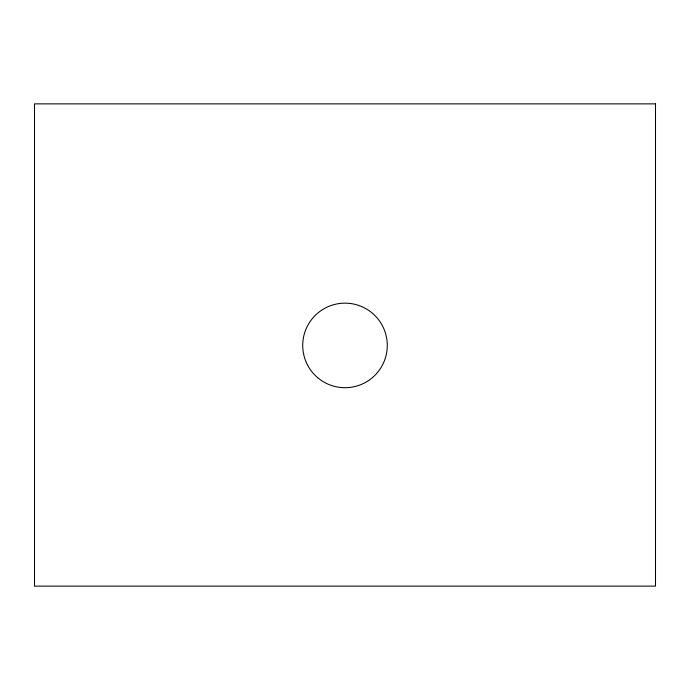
<?xml version="1.0" encoding="UTF-8"?>
<svg xmlns="http://www.w3.org/2000/svg" width="690" height="690" viewBox="0 0 690 690"><rect width="100%" height="100%" fill="white"/><g stroke="black" fill="none" stroke-linecap="round" stroke-linejoin="round"><path stroke-width="1.03" d="M655.5 103.871L34.5 103.871L34.5 586.129L655.5 586.129L655.5 103.871M317.711 377.723A42.28 42.28 0 0 0 386.616 352.918A42.28 42.28 0 0 0 330.674 305.653A42.28 42.28 0 0 0 317.711 377.723"/></g></svg>
